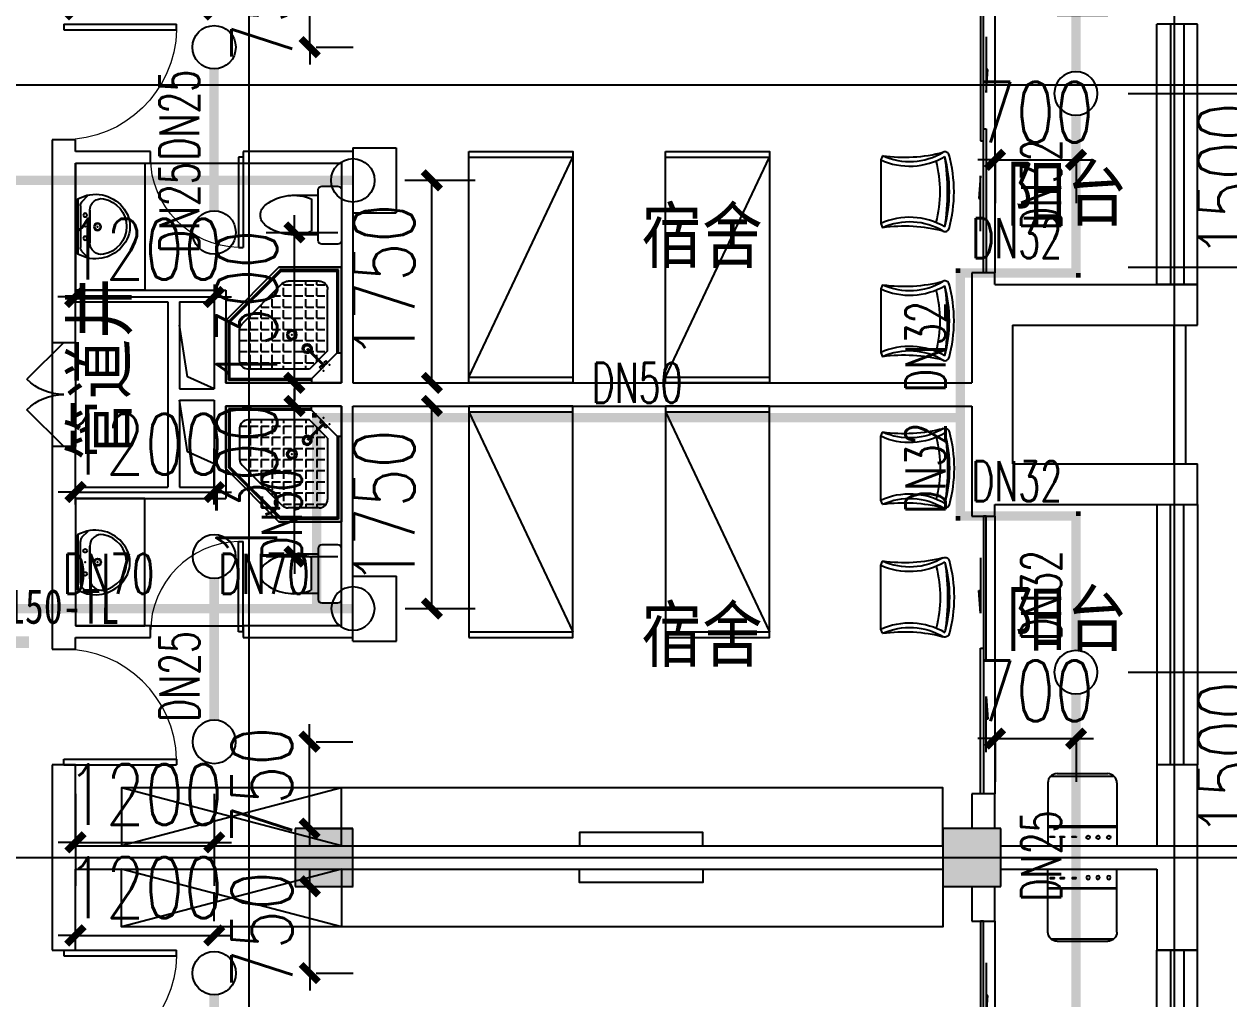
# Model space of a CAD drawing. Extents: x 0 to 2838408, y -923048 to 203859.
# Drawn here: x 2778019 to 2788435, y -506080 to -497658 of the extents above; entities that cross this region are included whole.
import ezdxf
from ezdxf.enums import TextEntityAlignment as Align

# ---------------------------------------------------------------- set-up
doc = ezdxf.new("R2010")
doc.units = 0
doc.header["$LTSCALE"] = 1000
for name, color, linetype in [('A-Fixt', 81, 'Continuous'), ('CLAYER', 7, 'Continuous'), ('COLUMN', 9, 'Continuous'), ('DOOR_FIRE', 4, 'Continuous'), ('DOTE', 8, 'Continuous'), ('E2-栏杆', 92, 'Continuous'), ('EQUIP_喷头', 7, 'Continuous'), ('PIPE-喷淋', 6, 'Continuous'), ('PUB_HATCH', 8, 'Continuous'), ('PUB_TEXT', 7, 'Continuous'), ('TEXT_喷淋', 7, 'Continuous'), ('TWT_DIM', 3, 'Continuous'), ('WALL', 9, 'Continuous'), ('WINDOW', 4, 'Continuous'), ('XREF', 8, 'Continuous'), ('抗震支吊架', 2, 'Continuous'), ('洁具', 213, 'Continuous'), ('配景', 3, 'Continuous')]:
    doc.layers.add(name, color=color, linetype=linetype)
doc.styles.add('_TCH_DIM_T3', font='SIMPLEX', dxfattribs={"width": 0.75, "bigfont": 'HZTXT'})
doc.styles.add('_TWT_PIPEDN', font='SIMPLEX', dxfattribs={"width": 0.8, "height": 2.3, "bigfont": 'HZTXT'})
doc.styles.add('kzcad', font='', dxfattribs={"width": 0.8})
doc.styles.get("Standard").update_dxf_attribs({"font": 'geniso.shx', "bigfont": 'hztxt.shx'})
doc.styles.get('kzcad').set_extended_font_data('SimSun')
doc.dimstyles.new('_TWT_ARCH&&150', dxfattribs={"dimtxt": 525, "dimasz": 150, "dimexe": 375, "dimexo": 450, "dimgap": 150, "dimtad": 1, "dimdec": 0, "dimzin": 0, "dimdsep": 46, "dimtxsty": '_TCH_DIM_T3', "dimblk": 'ARCHTICK', "dimcen": 0.09, "dimclrt": 7, "dimazin": 2, "dimtfac": 1, "dimtdec": 0, "dimtix": 1, "dimtmove": 2, "dimatfit": 3, "dimfxl": 1, "dimtolj": 1, "dimtzin": 0, "dimarcsym": 0})

# ---------------------------------------------------------------- blocks, each defined once
blk = doc.blocks.new('1F平面-CAD导入_dwg_Drawing4_t3_dwg_$plan$00001613-474159-1F-927810-1F')
at = {"layer": '洁具'}
for p, q in [((-30, 250), (-170, 250)), ((-200, 170), (-430, 170)), ((-260, -140), (-260, 140)), ((-200, -170), (-200, -220)), ((-170, -250), (-30, -250))]:
    blk.add_line(p, q, dxfattribs=at)
for points in [[(-200, 220), (-200, 170), (-200, -170), (-430, -170)], [(0, -220), (0, 220)]]:
    blk.add_lwpolyline(points, dxfattribs=at)
for centre, radius, start, end in [((-170, 220), 30, 90, 180), ((-30, 220), 30, 0, 90), ((-413, -227), 398, 67.4505, 126.6381), ((-590, 0), 110, 123.4509, 236.5491), ((-413, 227), 398, 233.3619, 292.5495), ((-170, -220), 30, 180, 270), ((-30, -220), 30, 270, 0)]:
    blk.add_arc(centre, radius, start, end, dxfattribs=at)
blk = doc.blocks.new('$lvtry$00000169')
at = {"color": 0}
for p, q in [((259, -36), (259, 0)), ((259, -36), (36, -259)), ((259, -24), (976, -24)), ((259, -36), (964, -36)), ((964, -36), (976, -24)), ((964, -36), (964, -525)), ((976, -24), (976, -530)), ((276, -120), (120, -276)), ((144, -151), (291, -298)), ((151, -144), (298, -291)), ((270, -213), (270, -143)), ((276, -120), (808, -120)), ((366, -213), (366, -143)), ((462, -213), (462, -143)), ((558, -213), (558, -143)), ((655, -213), (655, -143)), ((751, -213), (751, -143)), ((847, -213), (847, -143)), ((880, -192), (880, -460)), ((36, -259), (0, -259)), ((24, -259), (24, -976)), ((36, -259), (36, -964)), ((120, -276), (120, -808)), ((120, -309), (147, -309)), ((173, -309), (173, -239)), ((173, -309), (243, -309)), ((183, -213), (205, -213)), ((220, -213), (243, -213)), ((270, -213), (340, -213)), ((270, -263), (270, -239)), ((334, -309), (340, -309)), ((366, -213), (436, -213)), ((366, -309), (366, -239)), ((366, -309), (436, -309)), ((462, -213), (532, -213)), ((462, -309), (462, -239)), ((462, -309), (532, -309)), ((558, -213), (628, -213)), ((558, -309), (558, -239)), ((558, -309), (628, -309)), ((655, -213), (725, -213)), ((655, -309), (655, -239)), ((655, -309), (725, -309)), ((751, -213), (821, -213)), ((751, -309), (751, -239)), ((751, -309), (821, -309)), ((847, -213), (880, -213)), ((847, -309), (847, -239)), ((847, -309), (880, -309)), ((120, -405), (147, -405)), ((173, -405), (173, -335)), ((173, -405), (243, -405)), ((270, -405), (270, -335)), ((270, -405), (340, -405)), ((366, -405), (366, -335)), ((366, -405), (379, -405)), ((462, -405), (462, -335)), ((462, -405), (532, -405)), ((558, -405), (558, -335)), ((558, -405), (628, -405)), ((655, -405), (655, -335)), ((655, -405), (725, -405)), ((751, -405), (751, -335)), ((751, -405), (821, -405)), ((847, -405), (847, -335)), ((847, -405), (880, -405)), ((120, -501), (147, -501)), ((173, -501), (173, -431)), ((173, -501), (243, -501)), ((270, -501), (270, -431)), ((270, -501), (340, -501)), ((366, -501), (366, -431)), ((366, -501), (436, -501)), ((462, -501), (462, -431)), ((462, -501), (532, -501)), ((859, -511), (511, -859)), ((558, -501), (558, -431)), ((558, -501), (628, -501)), ((655, -501), (655, -431)), ((655, -501), (725, -501)), ((751, -501), (751, -431)), ((751, -501), (821, -501)), ((847, -501), (847, -431)), ((847, -501), (867, -501)), ((120, -598), (147, -598)), ((173, -598), (173, -528)), ((173, -598), (243, -598)), ((173, -694), (173, -624)), ((270, -598), (270, -528)), ((270, -598), (340, -598)), ((270, -694), (270, -624)), ((366, -598), (366, -528)), ((366, -598), (436, -598)), ((366, -694), (366, -624)), ((462, -598), (462, -528)), ((462, -598), (532, -598)), ((462, -694), (462, -624)), ((964, -525), (525, -964)), ((976, -530), (530, -976)), ((558, -598), (558, -528)), ((558, -598), (628, -598)), ((558, -694), (558, -624)), ((655, -598), (655, -528)), ((655, -598), (725, -598)), ((655, -694), (655, -624)), ((751, -598), (751, -528)), ((751, -598), (773, -598)), ((964, -525), (976, -530)), ((120, -694), (147, -694)), ((173, -694), (243, -694)), ((173, -790), (173, -720)), ((270, -694), (340, -694)), ((270, -790), (270, -720)), ((366, -694), (436, -694)), ((366, -790), (366, -720)), ((462, -694), (532, -694)), ((462, -790), (462, -720)), ((558, -694), (628, -694)), ((558, -790), (558, -720)), ((655, -694), (676, -694)), ((120, -790), (147, -790)), ((173, -790), (243, -790)), ((173, -878), (173, -816)), ((270, -790), (340, -790)), ((270, -880), (270, -816)), ((366, -790), (436, -790)), ((366, -880), (366, -816)), ((462, -790), (532, -790)), ((462, -880), (462, -816)), ((558, -790), (580, -790)), ((192, -880), (460, -880)), ((36, -964), (24, -976)), ((24, -976), (530, -976)), ((36, -964), (525, -964)), ((525, -964), (530, -976))]:
    blk.add_line(p, q, dxfattribs=at)
blk.add_lwpolyline([(0, 0), (0, -1000), (540, -1000), (1000, -540), (1000, 0)], close=True)
for points in [[(0, 0), (0, -1000)], [(0, 0), (1000, 0)], [(1000, 0), (1000, -540)], [(136, -190), (148, -178), (132, -162), (121, -174)], [(190, -136), (178, -148), (162, -132), (174, -121)], [(1000, -540), (540, -1000)], [(0, -1000), (540, -1000)]]:
    blk.add_lwpolyline(points, close=True, dxfattribs=at)
for radius in [43.8, 31.1]:
    blk.add_circle((416, -428), radius, dxfattribs=at)
for centre, radius, start, end in [((808, -192), 72, 0, 90), ((296, -296), 40.6, 142.583, 128.4197), ((296, -296), 28.6, 145.828, 125.6599), ((808, -460), 72, 315, 0), ((192, -808), 72, 180, 270), ((460, -808), 72, 270, 315)]:
    blk.add_arc(centre, radius, start, end, dxfattribs=at)
for p in [(156, -102, 0), (103, -156, 0), (416, -428, 0)]:
    blk.add_point(p, dxfattribs=at)
blk = doc.blocks.new('$lvtry$00000178')
at = {"color": 0}
for p, q in [((-238, 0), (238, 0)), ((-214, -36), (-272, -91)), ((-180, -23), (180, -23)), ((216, -37), (268, -91)), ((-142, -105), (140, -105)), ((140, -105), (-142, -105))]:
    blk.add_line(p, q, dxfattribs=at)
blk.add_lwpolyline([(-104, -430, 0.224698), (110, -425, 0.348046), (269, -79), (239, 0), (-241, 0), (-271, -79, 0.356844)], format="xyb", close=True, dxfattribs=at)
for centre, radius in [((-100, -65), 16.3), ((100, -65), 16.3), ((1, -172), 31.6)]:
    blk.add_circle(centre, radius, dxfattribs=at)
at = {"color": 0, "lineweight": 13}
blk.add_circle((1, -172), 23, dxfattribs=at)
at = {"color": 0}
for centre, radius, start, end in [((-180, -73), 50, 90, 133.181), ((180, -73), 50, 44.5607, 90), ((-142, -205), 100, 90, 190.5602), ((140, -205), 100, 349.4398, 90), ((-1, -179), 243, 190.5602, 349.4398)]:
    blk.add_arc(centre, radius, start, end, dxfattribs=at)
for p in [(0, -65), (1, -172)]:
    blk.add_point(p, dxfattribs=at)
blk = doc.blocks.new('A$C70365C93')
at = {"layer": '洁具'}
blk.add_lwpolyline([(-1900, 2300), (-1900, 1700), (-800, 1700), (-800, 2300)], close=True, dxfattribs=at)
blk.add_blockref('$lvtry$00000178', (-1350, 2280), dxfattribs=at)
at = {"layer": '洁具', "rotation": 180}
blk.add_blockref('$lvtry$00000169', (0, 0), dxfattribs=at)
at = {"layer": '洁具', "extrusion": (0, 0, -1), "xscale": -1, "zscale": -1, "rotation": 90}
blk.add_blockref('1F平面-CAD导入_dwg_Drawing4_t3_dwg_$plan$00001613-474159-1F-927810-1F', (1450, 0), dxfattribs=at)
blk = doc.blocks.new('单人床')
at = {"layer": 'A-Fixt'}
for p, q in [((47774, 13973), (48674, 13973)), ((47774, 12073), (48674, 13973)), ((47774, 12073), (48674, 12073))]:
    blk.add_line(p, q, dxfattribs=at)
blk.add_lwpolyline([(47774, 14023), (48674, 14023), (48674, 12023), (47774, 12023), (47774, 14023)], dxfattribs=at)
blk = doc.blocks.new('CH_AP01')
for p, q in [((-311, 17), (-275, 0)), ((-275, 0), (275, 0)), ((275, 0), (311, 17))]:
    blk.add_line(p, q)
for centre, radius, start, end in [((0, -579), 1213, 74.7104, 105.2896), ((-307, 555), 37.8, 100.1859, 202.8359), ((-1658, 202), 1360, 352.1659, 14.4283), ((-824, 250), 563, 335.5038, 31.0903), ((0, -579), 1173, 75.0287, 104.9713), ((0, -1278), 1857, 80.611, 99.389), ((-824, 250), 603, 335.5038, 30.2691), ((824, 250), 603, 149.7309, 204.4962), ((824, 250), 563, 148.9097, 204.4962), ((1658, 202), 1360, 165.5717, 187.8341), ((307, 555), 37.8, 337.1641, 79.8141), ((0, -579), 1093, 75.8767, 104.1233)]:
    blk.add_arc(centre, radius, start, end)
blk = doc.blocks.new('A$C61295E98')
at = {"color": 3}
for p, q in [((544, 598), (0, 598)), ((0, 598), (0, 0)), ((161, 598), (161, 0)), ((170, 0), (170, 598)), ((603, 572), (603, 26)), ((624, 518), (624, 80)), ((544, 0), (0, 0))]:
    blk.add_line(p, q, dxfattribs=at)
for points in [[(82, 540), (75, 540), (75, 577), (82, 577)], [(82, 453), (75, 453), (75, 490), (82, 490)], [(82, 353), (75, 353), (75, 389), (82, 389)]]:
    blk.add_lwpolyline(points, close=True, dxfattribs=at)
for centre in [(74, 250), (74, 164), (74, 71)]:
    blk.add_circle(centre, 15.7, dxfattribs=at)
for centre, start, end in [((544, 518), 360, 90), ((544, 80), 270, 0)]:
    blk.add_arc(centre, 80, start, end, dxfattribs=at)
blk = doc.blocks.new('宿舍')
at = {"layer": 'A-Fixt'}
for p, q in [((47854, 13802), (48354, 15702)), ((48354, 13802), (47854, 15702)), ((47854, 13802), (48354, 13802))]:
    blk.add_line(p, q, dxfattribs=at)
for points in [[(47854, 8602), (48354, 8602), (48354, 15702), (47854, 15702)], [(47854, 10676), (47970, 10676), (47970, 11743), (47854, 11743)]]:
    blk.add_lwpolyline(points, close=True, dxfattribs=at)
at = {"xscale": -1, "rotation": 90}
for p in [(63677, 60475), (63677, 58775)]:
    blk.add_blockref('单人床', p, dxfattribs=at)
at = {"layer": 'A-Fixt', "xscale": -1, "rotation": 180}
for p in [(50002, 9140), (51117, 9140)]:
    blk.add_blockref('CH_AP01', p, dxfattribs=at)
at = {"layer": '配景', "color": 252}
blk.add_blockref('A$C61295E98', (47854, 7097), dxfattribs=at)
blk = doc.blocks.new('$DorLib2D$00000131')
at = {"color": 0, "linetype": 'Continuous'}
for p, q in [((0.15, 0.125), (0.2319, 0.1973)), ((0.2319, 0.1973), (0.2319, 0.125)), ((-0.5, 0.125), (-0.5, 0)), ((0.0192, 0.125), (-0.5, 0.125)), ((0.0192, 0), (0.0192, 0.125)), ((0.35, 0.125), (0.15, 0.125)), ((-0.5, 0), (0.0192, 0)), ((-0.024, 0), (0.5, 0)), ((-0.024, -0.125), (-0.024, 0)), ((0.5, 0), (0.5, -0.125)), ((-0.35, -0.125), (-0.15, -0.125)), ((-0.2319, -0.1973), (-0.2319, -0.125)), ((-0.15, -0.125), (-0.2319, -0.1973)), ((0.5, -0.125), (-0.024, -0.125))]:
    blk.add_line(p, q, dxfattribs=at)
blk = doc.blocks.new('$WINLIB2D$00000001')
at = {"color": 0}
for points in [[(-0.5, 0.5), (-0.5, -0.5)], [(-0.5, 0.5), (0.5, 0.5)], [(0.5, -0.5), (0.5, 0.5)], [(0.5, 0.1667), (-0.5, 0.1667)], [(0.5, -0.1667), (-0.5, -0.1667)], [(-0.5, -0.5), (0.5, -0.5)]]:
    blk.add_lwpolyline(points, dxfattribs=at)
blk = doc.blocks.new('$DorLib2D$00000116')
at = {"color": 0}
for p, q in [((-0.5, 0), (-0.146, 0.354)), ((0.5, 0), (0.146, 0.354))]:
    blk.add_line(p, q, dxfattribs=at)
for centre, start, end in [((-0.5, 0), 0, 45), ((0.5, 0), 135, 180)]:
    blk.add_arc(centre, 0.5, start, end, dxfattribs=at)
blk = doc.blocks.new('$DorLib2D$00000001')
for p, q in [((0.45, 0.975), (0.5, 0.975)), ((0.45, 0), (0.45, 0.975)), ((0.5, 0), (0.5, 0.975)), ((0.5, 0), (0.45, 0))]:
    blk.add_line(p, q)
at = {"lineweight": 13}
blk.add_arc((0.475, 0), 0.975, 91.4693, 180, dxfattribs=at)
blk = doc.blocks.new('3F1')
at = {"layer": 'PUB_HATCH'}
for points in [[(2444316.7, -504608.3), (2444316.7, -505108.3), (2444816.7, -505108.3), (2444816.7, -504608.3)], [(2449916.7, -504608.3), (2449916.7, -505108.3), (2450416.7, -505108.3), (2450416.7, -504608.3)]]:
    blk.add_hatch(color=256, dxfattribs=at).paths.add_polyline_path(points)
for points in [[(2443616.7, -500808.3), (2443386.5, -500704.7), (2443316.7, -500258.3)], [(2443616.7, -501458.3), (2443386.5, -501354.7), (2443316.7, -500908.3)]]:
    blk.add_lwpolyline(points)
at = {"layer": 'COLUMN'}
for p, q in [((2444316.7, -504608.3), (2444316.7, -505108.3)), ((2444816.7, -504608.3), (2444316.7, -504608.3)), ((2444816.7, -505108.3), (2444816.7, -504608.3)), ((2449916.7, -504608.3), (2449916.7, -505108.3)), ((2450416.7, -504608.3), (2449916.7, -504608.3)), ((2450416.7, -505108.3), (2450416.7, -504608.3)), ((2444316.7, -505108.3), (2444816.7, -505108.3)), ((2449916.7, -505108.3), (2450416.7, -505108.3))]:
    blk.add_line(p, q, dxfattribs=at)
at = {"layer": 'Defpoints', "color": 250}
blk.add_lwpolyline([(2326685.8, -571303.4), (2468623.3, -571303.4), (2468623.3, -498186.6), (2326685.8, -498186.6)], close=True, dxfattribs=at)
at = {"layer": 'DOOR_FIRE'}
for p, q in [((2442216.7, -500408.3), (2442216.7, -501308.3)), ((2442416.7, -500408.3), (2442416.7, -501308.3))]:
    blk.add_line(p, q, dxfattribs=at)
at = {"layer": 'DOTE'}
for p, q in [((2443916.7, -467258.3), (2443916.7, -550458.3)), ((2451916.7, -467258.3), (2451916.7, -550458.3)), ((2435862.3, -504858.3), (2453916.7, -504858.3))]:
    blk.add_line(p, q, dxfattribs=at)
at = {"layer": 'E2-栏杆'}
for points in [[(2451916.7, -501458.3), (2451916.7, -500258.3)], [(2452016.7, -501458.3), (2452016.7, -500258.3)]]:
    blk.add_lwpolyline(points, dxfattribs=at)
at = {"layer": 'WALL'}
for p, q in [((2442416.7, -498658.3), (2442216.7, -498658.3)), ((2442216.7, -498658.3), (2442216.7, -498758.3)), ((2442416.7, -498758.3), (2442416.7, -498658.3)), ((2442216.7, -498758.3), (2442216.7, -499958.3)), ((2443066.7, -498758.3), (2442416.7, -498758.3)), ((2443066.7, -498858.3), (2443066.7, -498758.3)), ((2444816.7, -498758.3), (2443866.7, -498758.3)), ((2443866.7, -498758.3), (2443866.7, -498858.3)), ((2444816.7, -498758.3), (2444816.7, -500758.3)), ((2442416.7, -498858.3), (2442416.7, -499958.3)), ((2442416.7, -498858.3), (2443066.7, -498858.3)), ((2443866.7, -498858.3), (2444716.7, -498858.3)), ((2444716.7, -498858.3), (2444716.7, -500758.3)), ((2450366.7, -499808.3), (2450166.7, -499808.3)), ((2450166.7, -499808.3), (2450166.7, -500158.3)), ((2450366.7, -499908.3), (2450366.7, -499808.3)), ((2450366.7, -499908.3), (2451766.7, -499908.3)), ((2452116.7, -499908.3), (2451766.7, -499908.3)), ((2452116.7, -500258.3), (2452116.7, -499908.3)), ((2442216.7, -499958.3), (2442216.7, -500408.3)), ((2442416.7, -499958.3), (2443216.7, -499958.3)), ((2443216.7, -499958.3), (2443716.7, -499958.3)), ((2443716.7, -499958.3), (2443716.7, -500758.3)), ((2442416.7, -500408.3), (2442416.7, -500058.3)), ((2442416.7, -500058.3), (2443216.7, -500058.3)), ((2443216.7, -500058.3), (2443216.7, -500858.3)), ((2443316.7, -500058.3), (2443616.7, -500058.3)), ((2443316.7, -500058.3), (2443316.7, -500808.3)), ((2443616.7, -500058.3), (2443616.7, -500808.3)), ((2450166.7, -500158.3), (2450166.7, -500758.3)), ((2450516.7, -500258.3), (2450516.7, -500858.3)), ((2450516.7, -500258.3), (2452116.7, -500258.3)), ((2442216.7, -500408.3), (2442416.7, -500408.3)), ((2443716.7, -500758.3), (2444716.7, -500758.3)), ((2444816.7, -500758.3), (2450166.7, -500758.3)), ((2443216.7, -500858.3), (2443216.7, -501658.3)), ((2443316.7, -500808.3), (2443616.7, -500808.3)), ((2450516.7, -500858.3), (2450516.7, -501458.3)), ((2443316.7, -500908.3), (2443316.7, -501658.3)), ((2443316.7, -500908.3), (2443616.7, -500908.3)), ((2443616.7, -500908.3), (2443616.7, -501658.3)), ((2443716.7, -500958.3), (2443716.7, -501758.3)), ((2443716.7, -500958.3), (2444716.7, -500958.3)), ((2444716.7, -502858.3), (2444716.7, -500958.3)), ((2444816.7, -502958.3), (2444816.7, -500958.3)), ((2444816.7, -500958.3), (2450166.7, -500958.3)), ((2450166.7, -500958.3), (2450166.7, -501558.3)), ((2442416.7, -501308.3), (2442216.7, -501308.3)), ((2442216.7, -501308.3), (2442216.7, -501758.3)), ((2442416.7, -501658.3), (2442416.7, -501308.3)), ((2450516.7, -501458.3), (2452116.7, -501458.3)), ((2452116.7, -501808.3), (2452116.7, -501458.3)), ((2450166.7, -501558.3), (2450166.7, -501908.3)), ((2442416.7, -501658.3), (2443216.7, -501658.3)), ((2443316.7, -501658.3), (2443616.7, -501658.3)), ((2442216.7, -501758.3), (2442216.7, -502958.3)), ((2442416.7, -501758.3), (2442416.7, -502858.3)), ((2442416.7, -501758.3), (2443216.7, -501758.3)), ((2443216.7, -501758.3), (2443716.7, -501758.3)), ((2450366.7, -501908.3), (2450366.7, -501808.3)), ((2450366.7, -501808.3), (2451766.7, -501808.3)), ((2451766.7, -501808.3), (2452116.7, -501808.3)), ((2450166.7, -501908.3), (2450366.7, -501908.3)), ((2443066.7, -502858.3), (2442416.7, -502858.3)), ((2443066.7, -502958.3), (2443066.7, -502858.3)), ((2444716.7, -502858.3), (2443866.7, -502858.3)), ((2443866.7, -502858.3), (2443866.7, -502958.3)), ((2442216.7, -502958.3), (2442216.7, -503058.3)), ((2442216.7, -503058.3), (2442416.7, -503058.3)), ((2442416.7, -502958.3), (2443066.7, -502958.3)), ((2442416.7, -503058.3), (2442416.7, -502958.3)), ((2443866.7, -502958.3), (2444816.7, -502958.3)), ((2442416.7, -504058.3), (2442216.7, -504058.3)), ((2442216.7, -504058.3), (2442216.7, -504858.3)), ((2442416.7, -504758.3), (2442416.7, -504058.3)), ((2452116.7, -504058.3), (2451766.7, -504058.3)), ((2451766.7, -504058.3), (2451766.7, -504758.3)), ((2452116.7, -504858.3), (2452116.7, -504058.3)), ((2450366.7, -504308.3), (2450166.7, -504308.3)), ((2450166.7, -504308.3), (2450166.7, -504608.3)), ((2450366.7, -504608.3), (2450366.7, -504308.3)), ((2442416.7, -504758.3), (2444316.7, -504758.3)), ((2444816.7, -504758.3), (2449916.7, -504758.3)), ((2450416.7, -504758.3), (2451766.7, -504758.3)), ((2442216.7, -504858.3), (2442216.7, -505658.3)), ((2452116.7, -505658.3), (2452116.7, -504858.3)), ((2442416.7, -505658.3), (2442416.7, -504958.3)), ((2442416.7, -504958.3), (2444316.7, -504958.3)), ((2444816.7, -504958.3), (2449916.7, -504958.3)), ((2450416.7, -504958.3), (2451766.7, -504958.3)), ((2451766.7, -504958.3), (2451766.7, -505658.3)), ((2450166.7, -505108.3), (2450166.7, -505408.3)), ((2450366.7, -505408.3), (2450366.7, -505108.3)), ((2450166.7, -505408.3), (2450366.7, -505408.3)), ((2442216.7, -505658.3), (2442416.7, -505658.3)), ((2451766.7, -505658.3), (2452116.7, -505658.3))]:
    blk.add_line(p, q, dxfattribs=at)
at = {"layer": 'WINDOW'}
for p, q in [((2450366.7, -497408.3), (2450366.7, -499808.3)), ((2443066.7, -498858.3), (2443866.7, -498858.3)), ((2450366.7, -501908.3), (2450366.7, -504308.3)), ((2443066.7, -502858.3), (2443866.7, -502858.3)), ((2450366.7, -505408.3), (2450366.7, -507808.3))]:
    blk.add_line(p, q, dxfattribs=at)
at = {"xscale": -1, "rotation": 89.99999999992463}
for name, p in [('宿舍', (2458518.4, -449104.4)), ('A$C70365C93', (2444716.7, -500758.3)), ('宿舍', (2458518.4, -457104.4))]:
    blk.add_blockref(name, p, dxfattribs=at)
for name, p, rotation in [('A$C70365C93', (2444716.7, -500958.3), 89.99999999999997), ('宿舍', (2458518.4, -552612.1), 90.00000000864912)]:
    blk.add_blockref(name, p, dxfattribs=dict(rotation=rotation))
at = {"layer": 'DOOR_FIRE', "xscale": 900, "yscale": -900, "zscale": 200, "rotation": 269.9999999999852}
blk.add_blockref('$DorLib2D$00000116', (2442316.7, -500858.3), dxfattribs=at)
at = {"layer": 'WINDOW'}
for name, p, xscale, yscale, zscale, rotation in [('$DorLib2D$00000131', (2450266.7, -498608.3), -2400, 200, -2400, 270), ('$DorLib2D$00000001', (2442316.7, -498158.3), -1000, 1000, -1000, 270), ('$WINLIB2D$00000001', (2451941.7, -498783.3), 2249.999999993481, 350, 2249.999999993481, 90), ('$WINLIB2D$00000001', (2451941.7, -502933.3), -2249.999999993481, 350, -2249.999999993481, 90), ('$DorLib2D$00000131', (2450266.7, -503108.3), 2400, 200, 2400, 270), ('$DorLib2D$00000001', (2442316.7, -503558.3), 1000, 1000, 1000, 269.999999999993), ('$DorLib2D$00000131', (2450266.7, -506608.3), -2400, 200, -2400, 270), ('$DorLib2D$00000001', (2442316.7, -506158.3), 1000, -1000, 1000, 89.99999999999298), ('$WINLIB2D$00000001', (2451941.7, -506783.3), 2249.999999993481, 350, 2249.999999993481, 90)]:
    blk.add_blockref(name, p, dxfattribs=dict(at, xscale=xscale, yscale=yscale, zscale=zscale, rotation=rotation))
at = {"layer": 'WINDOW', "xscale": 800, "zscale": 800}
for p, yscale in [((2443466.7, -498808.3), -800), ((2443466.7, -502908.3), 800)]:
    blk.add_blockref('$DorLib2D$00000001', p, dxfattribs=dict(at, yscale=yscale))
at = {"layer": 'CLAYER'}
blk.add_text('管道井', height=525, rotation=90, dxfattribs=at).set_placement((2442903.7, -501425.9))
at = {"layer": 'PUB_TEXT'}
for s, p in [('阳台', (2450461.5, -499400.5)), ('宿舍', (2447308.9, -499766.2)), ('阳台', (2450461.5, -503076)), ('宿舍', (2447308.9, -503211.6))]:
    blk.add_text(s, height=525, dxfattribs=at).set_placement(p)
blk = doc.blocks.new('_ArchTick')
at = {"color": 0, "linetype": 'ByBlock', "const_width": 0.4}
blk.add_lwpolyline([(-0.5, -0.5), (0.5, 0.5)], dxfattribs=at)
blk = doc.blocks.new('*D2274')
at = {"layer": 'Defpoints', "color": 0, "linetype": 'ByBlock', "transparency": 16777216}
for p in [(2780095, -505108), (2780489, -505108), (2780095, -505858)]:
    blk.add_point(p, dxfattribs=at)
at = {"layer": 'TWT_DIM', "color": 0, "linetype": 'ByBlock', "lineweight": -2, "transparency": 16777216}
for p, q in [((2780489, -505108), (2780489, -504958)), ((2780489, -505858), (2780489, -505108)), ((2780545, -505108), (2780864, -505108)), ((2780489, -505858), (2780489, -506008)), ((2780545, -505858), (2780864, -505858))]:
    blk.add_line(p, q, dxfattribs=at)
at = {"layer": 'TWT_DIM', "color": 0, "linetype": 'ByBlock', "lineweight": -2, "transparency": 16777216, "xscale": 150, "yscale": 150, "zscale": 150}
for p, rotation in [((2780489, -505108), 270), ((2780489, -505858), 90)]:
    blk.add_blockref('_ArchTick', p, dxfattribs=dict(at, rotation=rotation))
at = {"layer": 'TWT_DIM', "color": 7, "linetype": 'ByBlock', "transparency": 16777216, "insert": (2780076, -505483), "char_height": 525, "attachment_point": 5, "rotation": 90, "style": '_TCH_DIM_T3'}
blk.add_mtext('\\A1;750', dxfattribs=at)
blk = doc.blocks.new('*D2276')
at = {"layer": 'Defpoints', "color": 0, "linetype": 'ByBlock', "transparency": 16777216}
for p in [(2779663, -505532), (2778463, -505858), (2779663, -505858)]:
    blk.add_point(p, dxfattribs=at)
at = {"layer": 'TWT_DIM', "color": 0, "linetype": 'ByBlock', "lineweight": -2, "transparency": 16777216}
for p, q in [((2778463, -505408), (2778463, -505157)), ((2779663, -505408), (2779663, -505157)), ((2778463, -505532), (2778313, -505532)), ((2778463, -505532), (2779663, -505532)), ((2779663, -505532), (2779813, -505532))]:
    blk.add_line(p, q, dxfattribs=at)
at = {"layer": 'TWT_DIM', "color": 0, "linetype": 'ByBlock', "lineweight": -2, "transparency": 16777216, "xscale": 150, "yscale": 150, "zscale": 150}
blk.add_blockref('_ArchTick', (2778463, -505532), dxfattribs=at)
at = {"layer": 'TWT_DIM', "color": 0, "linetype": 'ByBlock', "lineweight": -2, "transparency": 16777216, "xscale": 150, "yscale": 150, "zscale": 150, "rotation": 180}
blk.add_blockref('_ArchTick', (2779663, -505532), dxfattribs=at)
at = {"layer": 'TWT_DIM', "color": 7, "linetype": 'ByBlock', "transparency": 16777216, "insert": (2779063, -505119), "char_height": 525, "attachment_point": 5, "style": '_TCH_DIM_T3'}
blk.add_mtext('\\A1;1200', dxfattribs=at)
blk = doc.blocks.new('*D2277')
at = {"layer": 'Defpoints', "color": 0, "linetype": 'ByBlock', "transparency": 16777216}
for p in [(2779661, -499458), (2780356, -499458), (2779661, -500758)]:
    blk.add_point(p, dxfattribs=at)
at = {"layer": 'TWT_DIM', "color": 0, "linetype": 'ByBlock', "lineweight": -2, "transparency": 16777216}
for p, q in [((2780356, -499458), (2780356, -499308)), ((2780111, -499458), (2780731, -499458)), ((2780356, -500758), (2780356, -499458)), ((2780111, -500758), (2780731, -500758)), ((2780356, -500758), (2780356, -500908))]:
    blk.add_line(p, q, dxfattribs=at)
at = {"layer": 'TWT_DIM', "color": 0, "linetype": 'ByBlock', "lineweight": -2, "transparency": 16777216, "xscale": 150, "yscale": 150, "zscale": 150}
for p, rotation in [((2780356, -499458), 270), ((2780356, -500758), 90)]:
    blk.add_blockref('_ArchTick', p, dxfattribs=dict(at, rotation=rotation))
at = {"layer": 'TWT_DIM', "color": 7, "linetype": 'ByBlock', "transparency": 16777216, "insert": (2779944, -500108), "char_height": 525, "attachment_point": 5, "rotation": 90, "style": '_TCH_DIM_T3'}
blk.add_mtext('\\A1;1300', dxfattribs=at)
blk = doc.blocks.new('*D2278')
at = {"layer": 'Defpoints', "color": 0, "linetype": 'ByBlock', "transparency": 16777216}
for p in [(2780861, -499008), (2781544, -499008), (2780861, -500758)]:
    blk.add_point(p, dxfattribs=at)
at = {"layer": 'TWT_DIM', "color": 0, "linetype": 'ByBlock', "lineweight": -2, "transparency": 16777216}
for p, q in [((2781311, -499008), (2781919, -499008)), ((2781544, -500758), (2781544, -499008)), ((2781311, -500758), (2781919, -500758))]:
    blk.add_line(p, q, dxfattribs=at)
at = {"layer": 'TWT_DIM', "color": 0, "linetype": 'ByBlock', "lineweight": -2, "transparency": 16777216, "xscale": 150, "yscale": 150, "zscale": 150}
for p, rotation in [((2781544, -499008), 90), ((2781544, -500758), 270)]:
    blk.add_blockref('_ArchTick', p, dxfattribs=dict(at, rotation=rotation))
at = {"layer": 'TWT_DIM', "color": 7, "linetype": 'ByBlock', "transparency": 16777216, "insert": (2781131, -499883), "char_height": 525, "attachment_point": 5, "rotation": 90, "style": '_TCH_DIM_T3'}
blk.add_mtext('\\A1;1750', dxfattribs=at)
blk = doc.blocks.new('*D2279')
at = {"layer": 'Defpoints', "color": 0, "linetype": 'ByBlock', "transparency": 16777216}
for p in [(2780094, -497108), (2780488, -497108), (2780094, -497858)]:
    blk.add_point(p, dxfattribs=at)
at = {"layer": 'TWT_DIM', "color": 0, "linetype": 'ByBlock', "lineweight": -2, "transparency": 16777216}
for p, q in [((2780488, -497108), (2780488, -496958)), ((2780488, -497858), (2780488, -497108)), ((2780544, -497108), (2780863, -497108)), ((2780488, -497858), (2780488, -498008)), ((2780544, -497858), (2780863, -497858))]:
    blk.add_line(p, q, dxfattribs=at)
at = {"layer": 'TWT_DIM', "color": 0, "linetype": 'ByBlock', "lineweight": -2, "transparency": 16777216, "xscale": 150, "yscale": 150, "zscale": 150}
for p, rotation in [((2780488, -497108), 270), ((2780488, -497858), 90)]:
    blk.add_blockref('_ArchTick', p, dxfattribs=dict(at, rotation=rotation))
at = {"layer": 'TWT_DIM', "color": 7, "linetype": 'ByBlock', "transparency": 16777216, "insert": (2780075, -497483), "char_height": 525, "attachment_point": 5, "rotation": 90, "style": '_TCH_DIM_T3'}
blk.add_mtext('\\A1;750', dxfattribs=at)
blk = doc.blocks.new('*D2280')
at = {"layer": 'Defpoints', "color": 0, "linetype": 'ByBlock', "transparency": 16777216}
for p in [(2778461, -499458), (2779661, -499458), (2779661, -500016)]:
    blk.add_point(p, dxfattribs=at)
at = {"layer": 'TWT_DIM', "color": 0, "linetype": 'ByBlock', "lineweight": -2, "transparency": 16777216}
for p, q in [((2778461, -499908), (2778461, -500391)), ((2779661, -499908), (2779661, -500391)), ((2778461, -500016), (2778311, -500016)), ((2778461, -500016), (2779661, -500016)), ((2779661, -500016), (2779811, -500016))]:
    blk.add_line(p, q, dxfattribs=at)
at = {"layer": 'TWT_DIM', "color": 0, "linetype": 'ByBlock', "lineweight": -2, "transparency": 16777216, "xscale": 150, "yscale": 150, "zscale": 150}
blk.add_blockref('_ArchTick', (2778461, -500016), dxfattribs=at)
at = {"layer": 'TWT_DIM', "color": 0, "linetype": 'ByBlock', "lineweight": -2, "transparency": 16777216, "xscale": 150, "yscale": 150, "zscale": 150, "rotation": 180}
blk.add_blockref('_ArchTick', (2779661, -500016), dxfattribs=at)
at = {"layer": 'TWT_DIM', "color": 7, "linetype": 'ByBlock', "transparency": 16777216, "insert": (2779061, -499603), "char_height": 525, "attachment_point": 5, "style": '_TCH_DIM_T3'}
blk.add_mtext('\\A1;1200', dxfattribs=at)
blk = doc.blocks.new('*D2281')
at = {"layer": 'Defpoints', "color": 0, "linetype": 'ByBlock', "transparency": 16777216}
for p in [(2779661, -497532), (2778461, -497858), (2779661, -497858)]:
    blk.add_point(p, dxfattribs=at)
at = {"layer": 'TWT_DIM', "color": 0, "linetype": 'ByBlock', "lineweight": -2, "transparency": 16777216}
for p, q in [((2778461, -497408), (2778461, -497157)), ((2779661, -497408), (2779661, -497157)), ((2778461, -497532), (2778311, -497532)), ((2778461, -497532), (2779661, -497532)), ((2779661, -497532), (2779811, -497532))]:
    blk.add_line(p, q, dxfattribs=at)
at = {"layer": 'TWT_DIM', "color": 0, "linetype": 'ByBlock', "lineweight": -2, "transparency": 16777216, "xscale": 150, "yscale": 150, "zscale": 150}
blk.add_blockref('_ArchTick', (2778461, -497532), dxfattribs=at)
at = {"layer": 'TWT_DIM', "color": 0, "linetype": 'ByBlock', "lineweight": -2, "transparency": 16777216, "xscale": 150, "yscale": 150, "zscale": 150, "rotation": 180}
blk.add_blockref('_ArchTick', (2779661, -497532), dxfattribs=at)
at = {"layer": 'TWT_DIM', "color": 7, "linetype": 'ByBlock', "transparency": 16777216, "insert": (2779061, -497119), "char_height": 525, "attachment_point": 5, "style": '_TCH_DIM_T3'}
blk.add_mtext('\\A1;1200', dxfattribs=at)
blk = doc.blocks.new('*D2284')
at = {"layer": 'Defpoints', "color": 0, "linetype": 'ByBlock', "transparency": 16777216}
for p in [(2787113, -503258), (2788844, -503258), (2787113, -504758)]:
    blk.add_point(p, dxfattribs=at)
at = {"layer": 'TWT_DIM', "color": 0, "linetype": 'ByBlock', "lineweight": -2, "transparency": 16777216}
for p, q in [((2788844, -503258), (2788844, -503108)), ((2787563, -503258), (2789219, -503258)), ((2788844, -504758), (2788844, -503258)), ((2787563, -504758), (2789219, -504758)), ((2788844, -504758), (2788844, -504908))]:
    blk.add_line(p, q, dxfattribs=at)
at = {"layer": 'TWT_DIM', "color": 0, "linetype": 'ByBlock', "lineweight": -2, "transparency": 16777216, "xscale": 150, "yscale": 150, "zscale": 150}
for p, rotation in [((2788844, -503258), 270), ((2788844, -504758), 90)]:
    blk.add_blockref('_ArchTick', p, dxfattribs=dict(at, rotation=rotation))
at = {"layer": 'TWT_DIM', "color": 7, "linetype": 'ByBlock', "transparency": 16777216, "insert": (2788431, -504008), "char_height": 525, "attachment_point": 5, "rotation": 90, "style": '_TCH_DIM_T3'}
blk.add_mtext('\\A1;1500', dxfattribs=at)
blk = doc.blocks.new('*D2285')
at = {"layer": 'Defpoints', "color": 0, "linetype": 'ByBlock', "transparency": 16777216}
for p in [(2786413, -503358), (2787113, -503358), (2787113, -503831)]:
    blk.add_point(p, dxfattribs=at)
at = {"layer": 'TWT_DIM', "color": 0, "linetype": 'ByBlock', "lineweight": -2, "transparency": 16777216}
for p, q in [((2786413, -503831), (2786263, -503831)), ((2786413, -503808), (2786413, -504206)), ((2786413, -503831), (2787113, -503831)), ((2787113, -503808), (2787113, -504206)), ((2787113, -503831), (2787263, -503831))]:
    blk.add_line(p, q, dxfattribs=at)
at = {"layer": 'TWT_DIM', "color": 0, "linetype": 'ByBlock', "lineweight": -2, "transparency": 16777216, "xscale": 150, "yscale": 150, "zscale": 150}
blk.add_blockref('_ArchTick', (2786413, -503831), dxfattribs=at)
at = {"layer": 'TWT_DIM', "color": 0, "linetype": 'ByBlock', "lineweight": -2, "transparency": 16777216, "xscale": 150, "yscale": 150, "zscale": 150, "rotation": 180}
blk.add_blockref('_ArchTick', (2787113, -503831), dxfattribs=at)
at = {"layer": 'TWT_DIM', "color": 7, "linetype": 'ByBlock', "transparency": 16777216, "insert": (2786763, -503419), "char_height": 525, "attachment_point": 5, "style": '_TCH_DIM_T3'}
blk.add_mtext('\\A1;700', dxfattribs=at)
blk = doc.blocks.new('*D2286')
at = {"layer": 'Defpoints', "color": 0, "linetype": 'ByBlock', "transparency": 16777216}
for p in [(2779663, -500958), (2780357, -500958), (2779663, -502258)]:
    blk.add_point(p, dxfattribs=at)
at = {"layer": 'TWT_DIM', "color": 0, "linetype": 'ByBlock', "lineweight": -2, "transparency": 16777216}
for p, q in [((2780357, -500958), (2780357, -500808)), ((2780113, -500958), (2780732, -500958)), ((2780357, -502258), (2780357, -500958)), ((2780113, -502258), (2780732, -502258)), ((2780357, -502258), (2780357, -502408))]:
    blk.add_line(p, q, dxfattribs=at)
at = {"layer": 'TWT_DIM', "color": 0, "linetype": 'ByBlock', "lineweight": -2, "transparency": 16777216, "xscale": 150, "yscale": 150, "zscale": 150}
for p, rotation in [((2780357, -500958), 270), ((2780357, -502258), 90)]:
    blk.add_blockref('_ArchTick', p, dxfattribs=dict(at, rotation=rotation))
at = {"layer": 'TWT_DIM', "color": 7, "linetype": 'ByBlock', "transparency": 16777216, "insert": (2779945, -501608), "char_height": 525, "attachment_point": 5, "rotation": 90, "style": '_TCH_DIM_T3'}
blk.add_mtext('\\A1;1300', dxfattribs=at)
blk = doc.blocks.new('*D2287')
at = {"layer": 'Defpoints', "color": 0, "linetype": 'ByBlock', "transparency": 16777216}
for p in [(2780863, -500958), (2781545, -500958), (2780863, -502708)]:
    blk.add_point(p, dxfattribs=at)
at = {"layer": 'TWT_DIM', "color": 0, "linetype": 'ByBlock', "lineweight": -2, "transparency": 16777216}
for p, q in [((2781313, -500958), (2781920, -500958)), ((2781545, -502708), (2781545, -500958)), ((2781313, -502708), (2781920, -502708))]:
    blk.add_line(p, q, dxfattribs=at)
at = {"layer": 'TWT_DIM', "color": 0, "linetype": 'ByBlock', "lineweight": -2, "transparency": 16777216, "xscale": 150, "yscale": 150, "zscale": 150}
for p, rotation in [((2781545, -500958), 90), ((2781545, -502708), 270)]:
    blk.add_blockref('_ArchTick', p, dxfattribs=dict(at, rotation=rotation))
at = {"layer": 'TWT_DIM', "color": 7, "linetype": 'ByBlock', "transparency": 16777216, "insert": (2781132, -501833), "char_height": 525, "attachment_point": 5, "rotation": 90, "style": '_TCH_DIM_T3'}
blk.add_mtext('\\A1;1750', dxfattribs=at)
blk = doc.blocks.new('*D2288')
at = {"layer": 'Defpoints', "color": 0, "linetype": 'ByBlock', "transparency": 16777216}
for p in [(2780094, -503858), (2780487, -503858), (2780094, -504608)]:
    blk.add_point(p, dxfattribs=at)
at = {"layer": 'TWT_DIM', "color": 0, "linetype": 'ByBlock', "lineweight": -2, "transparency": 16777216}
for p, q in [((2780487, -503858), (2780487, -503708)), ((2780487, -504608), (2780487, -503858)), ((2780544, -503858), (2780862, -503858)), ((2780487, -504608), (2780487, -504758)), ((2780544, -504608), (2780862, -504608))]:
    blk.add_line(p, q, dxfattribs=at)
at = {"layer": 'TWT_DIM', "color": 0, "linetype": 'ByBlock', "lineweight": -2, "transparency": 16777216, "xscale": 150, "yscale": 150, "zscale": 150}
for p, rotation in [((2780487, -503858), 270), ((2780487, -504608), 90)]:
    blk.add_blockref('_ArchTick', p, dxfattribs=dict(at, rotation=rotation))
at = {"layer": 'TWT_DIM', "color": 7, "linetype": 'ByBlock', "transparency": 16777216, "insert": (2780075, -504233), "char_height": 525, "attachment_point": 5, "rotation": 90, "style": '_TCH_DIM_T3'}
blk.add_mtext('\\A1;750', dxfattribs=at)
blk = doc.blocks.new('*D2289')
at = {"layer": 'Defpoints', "color": 0, "linetype": 'ByBlock', "transparency": 16777216}
for p in [(2779663, -501701), (2778463, -502258), (2779663, -502258)]:
    blk.add_point(p, dxfattribs=at)
at = {"layer": 'TWT_DIM', "color": 0, "linetype": 'ByBlock', "lineweight": -2, "transparency": 16777216}
for p, q in [((2778463, -501808), (2778463, -501326)), ((2779663, -501808), (2779663, -501326)), ((2778463, -501701), (2778313, -501701)), ((2778463, -501701), (2779663, -501701)), ((2779663, -501701), (2779813, -501701))]:
    blk.add_line(p, q, dxfattribs=at)
at = {"layer": 'TWT_DIM', "color": 0, "linetype": 'ByBlock', "lineweight": -2, "transparency": 16777216, "xscale": 150, "yscale": 150, "zscale": 150}
blk.add_blockref('_ArchTick', (2778463, -501701), dxfattribs=at)
at = {"layer": 'TWT_DIM', "color": 0, "linetype": 'ByBlock', "lineweight": -2, "transparency": 16777216, "xscale": 150, "yscale": 150, "zscale": 150, "rotation": 180}
blk.add_blockref('_ArchTick', (2779663, -501701), dxfattribs=at)
at = {"layer": 'TWT_DIM', "color": 7, "linetype": 'ByBlock', "transparency": 16777216, "insert": (2779063, -501288), "char_height": 525, "attachment_point": 5, "style": '_TCH_DIM_T3'}
blk.add_mtext('\\A1;1200', dxfattribs=at)
blk = doc.blocks.new('*D2290')
at = {"layer": 'Defpoints', "color": 0, "linetype": 'ByBlock', "transparency": 16777216}
for p in [(2778463, -503858), (2779663, -503858), (2779663, -504728)]:
    blk.add_point(p, dxfattribs=at)
at = {"layer": 'TWT_DIM', "color": 0, "linetype": 'ByBlock', "lineweight": -2, "transparency": 16777216}
for p, q in [((2778463, -504308), (2778463, -505103)), ((2779663, -504308), (2779663, -505103)), ((2778463, -504728), (2778313, -504728)), ((2778463, -504728), (2779663, -504728)), ((2779663, -504728), (2779813, -504728))]:
    blk.add_line(p, q, dxfattribs=at)
at = {"layer": 'TWT_DIM', "color": 0, "linetype": 'ByBlock', "lineweight": -2, "transparency": 16777216, "xscale": 150, "yscale": 150, "zscale": 150}
blk.add_blockref('_ArchTick', (2778463, -504728), dxfattribs=at)
at = {"layer": 'TWT_DIM', "color": 0, "linetype": 'ByBlock', "lineweight": -2, "transparency": 16777216, "xscale": 150, "yscale": 150, "zscale": 150, "rotation": 180}
blk.add_blockref('_ArchTick', (2779663, -504728), dxfattribs=at)
at = {"layer": 'TWT_DIM', "color": 7, "linetype": 'ByBlock', "transparency": 16777216, "insert": (2779063, -504315), "char_height": 525, "attachment_point": 5, "style": '_TCH_DIM_T3'}
blk.add_mtext('\\A1;1200', dxfattribs=at)
blk = doc.blocks.new('*D2291')
at = {"layer": 'Defpoints', "color": 0, "linetype": 'ByBlock', "transparency": 16777216}
for p in [(2787113, -498258), (2788844, -498258), (2787113, -499758)]:
    blk.add_point(p, dxfattribs=at)
at = {"layer": 'TWT_DIM', "color": 0, "linetype": 'ByBlock', "lineweight": -2, "transparency": 16777216}
for p, q in [((2788844, -498258), (2788844, -498108)), ((2787563, -498258), (2789219, -498258)), ((2788844, -499758), (2788844, -498258)), ((2787563, -499758), (2789219, -499758)), ((2788844, -499758), (2788844, -499908))]:
    blk.add_line(p, q, dxfattribs=at)
at = {"layer": 'TWT_DIM', "color": 0, "linetype": 'ByBlock', "lineweight": -2, "transparency": 16777216, "xscale": 150, "yscale": 150, "zscale": 150}
for p, rotation in [((2788844, -498258), 270), ((2788844, -499758), 90)]:
    blk.add_blockref('_ArchTick', p, dxfattribs=dict(at, rotation=rotation))
at = {"layer": 'TWT_DIM', "color": 7, "linetype": 'ByBlock', "transparency": 16777216, "insert": (2788431, -499008), "char_height": 525, "attachment_point": 5, "rotation": 90, "style": '_TCH_DIM_T3'}
blk.add_mtext('\\A1;1500', dxfattribs=at)
blk = doc.blocks.new('*D2292')
at = {"layer": 'Defpoints', "color": 0, "linetype": 'ByBlock', "transparency": 16777216}
for p in [(2786413, -498358), (2787113, -498358), (2787113, -498831)]:
    blk.add_point(p, dxfattribs=at)
at = {"layer": 'TWT_DIM', "color": 0, "linetype": 'ByBlock', "lineweight": -2, "transparency": 16777216}
for p, q in [((2786413, -498831), (2786263, -498831)), ((2786413, -498808), (2786413, -499206)), ((2786413, -498831), (2787113, -498831)), ((2787113, -498808), (2787113, -499206)), ((2787113, -498831), (2787263, -498831))]:
    blk.add_line(p, q, dxfattribs=at)
at = {"layer": 'TWT_DIM', "color": 0, "linetype": 'ByBlock', "lineweight": -2, "transparency": 16777216, "xscale": 150, "yscale": 150, "zscale": 150}
blk.add_blockref('_ArchTick', (2786413, -498831), dxfattribs=at)
at = {"layer": 'TWT_DIM', "color": 0, "linetype": 'ByBlock', "lineweight": -2, "transparency": 16777216, "xscale": 150, "yscale": 150, "zscale": 150, "rotation": 180}
blk.add_blockref('_ArchTick', (2787113, -498831), dxfattribs=at)
at = {"layer": 'TWT_DIM', "color": 7, "linetype": 'ByBlock', "transparency": 16777216, "insert": (2786763, -498419), "char_height": 525, "attachment_point": 5, "style": '_TCH_DIM_T3'}
blk.add_mtext('\\A1;700', dxfattribs=at)
blk = doc.blocks.new('$TwtSys$00000125')
blk.add_circle((0, 0, 0), 1)
blk = doc.blocks.new('$TwtSys$00000131')
for p, q in [((-1.5, 0), (-1.5, 2)), ((-1.5, 2), (1.5, 2)), ((1.5, 0, 0), (1.5, 2, 0)), ((-1.5, 0), (-1, 0)), ((1, 0, 0), (1.5, 0, 0))]:
    blk.add_line(p, q)
blk.add_circle((0, 0), 1)

msp = doc.modelspace()

# ---------------------------------------------------------------- hatches: boundary and pattern name
at = {"layer": 'PIPE-喷淋', "linetype": 'ByBlock'}
for points in [[(2786112.5, -499808.3), (2786071.3, -499808.3), (2786071.3, -499767)], [(2786112.5, -499808.3), (2786112.5, -499767), (2786071.3, -499767)], [(2787112.5, -499808.3), (2787112.5, -499849.5), (2787153.8, -499849.5)], [(2787112.5, -499808.3), (2787153.8, -499808.3), (2787153.8, -499849.5)], [(2780548.2, -501058.3), (2780507, -501058.3), (2780507, -501017)], [(2780548.2, -501058.3), (2780548.2, -501017), (2780507, -501017)], [(2786112.5, -501908.3), (2786071.3, -501908.3), (2786071.3, -501949.5)], [(2786112.5, -501908.3), (2786112.5, -501949.5), (2786071.3, -501949.5)], [(2787112.5, -501908.3), (2787112.5, -501867), (2787153.8, -501867)], [(2787112.5, -501908.3), (2787153.8, -501908.3), (2787153.8, -501867)]]:
    msp.add_hatch(color=256, dxfattribs=at).paths.add_polyline_path(points)

# ---------------------------------------------------------------- linework, layer by layer
at = {"layer": 'PIPE-喷淋', "linetype": 'ByBlock', "ltscale": 1.5, "const_width": 82.5}
for points in [[(2787112.5, -498070.8), (2787112.5, -495295.8)], [(2779661.4, -498045.8), (2779661.4, -499008.3)], [(2787112.5, -499808.3), (2787112.5, -498445.8)], [(2779661.4, -499008.3), (2777861.4, -499008.3)], [(2780861.4, -499008.3), (2779661.4, -499008.3)], [(2779661.4, -499008.3), (2779661.4, -499270.8)], [(2786112.5, -501058.3), (2786112.5, -499808.3)], [(2786112.5, -499808.3), (2787112.5, -499808.3)], [(2780548.2, -502708.3), (2780548.2, -501058.3)], [(2780548.2, -501058.3), (2786112.5, -501058.3)], [(2786112.5, -501058.3), (2786112.5, -501908.3)], [(2786112.5, -501908.3), (2787112.5, -501908.3)], [(2787112.5, -503070.8), (2787112.5, -501908.3)], [(2779662.5, -502445.8), (2779662.5, -502708.3)], [(2779662.5, -502708.3), (2777862.5, -502708.3)], [(2779662.5, -502708.3), (2779662.5, -503670.8)], [(2780548.2, -502708.3), (2779662.5, -502708.3)], [(2780862.5, -502708.3), (2780548.2, -502708.3)], [(2787112.5, -506220.8), (2787112.5, -503445.8)], [(2779662.5, -506045.8), (2779662.5, -507008.3)]]:
    msp.add_lwpolyline(points, dxfattribs=at)
at = {"layer": '抗震支吊架', "color": 4, "const_width": 100}
msp.add_lwpolyline([(2777662.5, -502998.3), (2778062.5, -502998.3)], dxfattribs=at)

# ---------------------------------------------------------------- block references
at = {"layer": 'EQUIP_喷头', "linetype": 'ByBlock', "xscale": 187.5, "zscale": 187.5}
for name, p, yscale, rotation in [('$TwtSys$00000125', (2779661.4, -497858.3), 187.5, 270), ('$TwtSys$00000131', (2780861.4, -499008.3), 187.5, 270), ('$TwtSys$00000125', (2779661.4, -499458.3), 187.5, 270), ('$TwtSys$00000125', (2779662.5, -502258.3), -187.5, 89.99999999999999), ('$TwtSys$00000131', (2780862.5, -502708.3), -187.5, 89.99999999999999), ('$TwtSys$00000125', (2779662.5, -503858.3), -187.5, 89.99999999999999), ('$TwtSys$00000125', (2779662.5, -505858.3), 187.5, 270)]:
    msp.add_blockref(name, p, dxfattribs=dict(at, yscale=yscale, rotation=rotation))
at = {"layer": 'EQUIP_喷头', "linetype": 'ByBlock', "xscale": 187.5, "yscale": -187.5, "zscale": 187.5}
for p in [(2787112.5, -498258.3), (2787112.5, -503258.3)]:
    msp.add_blockref('$TwtSys$00000125', p, dxfattribs=at)
at = {"layer": 'XREF'}
msp.add_blockref('3F1', (336045.8, 0), dxfattribs=at)

# ---------------------------------------------------------------- texts
at = {"layer": 'TEXT_喷淋', "color": 251, "linetype": 'ByBlock', "style": '_TWT_PIPEDN', "width": 0.64}
for s, p in [('DN25', (2779533.9, -498838.1)), ('DN32', (2786985, -499438.1)), ('DN25', (2779533.9, -499638.1)), ('DN32', (2785985, -500838.1)), ('DN32', (2785985, -501888.1)), ('DN50', (2780420.7, -502288.1)), ('DN32', (2786985, -502988.1)), ('DN25', (2779535, -503688.1)), ('DN25', (2786985, -505238.1))]:
    msp.add_text(s, height=345, rotation=90, dxfattribs=at).set_placement(p)
for s, p in [('DN32', (2786207.7, -499680.8)), ('DN50', (2782925.6, -500930.8)), ('DN32', (2786207.7, -501780.8))]:
    msp.add_text(s, height=345, dxfattribs=at).set_placement(p)
at = {"layer": 'TEXT_喷淋', "linetype": 'ByBlock', "style": '_TWT_PIPEDN', "width": 0.64}
for p in [(2778357.7, -502580.8), (2779700.6, -502580.8)]:
    msp.add_text('DN70', height=345, rotation=360, dxfattribs=at).set_placement(p)
at = {"layer": '抗震支吊架', "color": 4, "style": 'kzcad', "width": 0.8}
msp.add_text('KZS-DN150-TL', height=300, rotation=359.88539, dxfattribs=at).set_placement((2777862.5, -502838.3), align=Align.CENTER)

# ---------------------------------------------------------------- dimensions: what is measured, and where the dimension line sits
at = {"layer": 'TWT_DIM', "linetype": 'ByBlock'}
for p1, p2, distance, picture, middle in [((2778461.4, -497858.3), (2779661.4, -497858.3), 326.4, '*D2281', (2779061.4, -497119.4)), ((2780094.2, -497858.3), (2780094.2, -497108.3), -393.4, '*D2279', (2780075, -497483.3)), ((2786412.5, -498358.3), (2787112.5, -498358.3), -472.8, '*D2292', (2786762.5, -498418.5)), ((2787112.5, -499758.3), (2787112.5, -498258.3), -1731.1, '*D2291', (2788431.1, -499008.3)), ((2780861.4, -500758.3), (2780861.4, -499008.3), -682.4, '*D2278', (2781131.3, -499883.3)), ((2778461.4, -499458.3), (2779661.4, -499458.3), -557.7, '*D2280', (2779061.4, -499603.5)), ((2779661.4, -500758.3), (2779661.4, -499458.3), -694.8, '*D2277', (2779943.7, -500108.3)), ((2779662.5, -502258.3), (2779662.5, -500958.3), -694.8, '*D2286', (2779944.9, -501608.3)), ((2780862.5, -502708.3), (2780862.5, -500958.3), -682.4, '*D2287', (2781132.4, -501833.3)), ((2778462.5, -502258.3), (2779662.5, -502258.3), 557.7, '*D2289', (2779062.5, -501288)), ((2786412.5, -503358.3), (2787112.5, -503358.3), -472.8, '*D2285', (2786762.5, -503418.5)), ((2787112.5, -504758.3), (2787112.5, -503258.3), -1731.1, '*D2284', (2788431.1, -504008.3)), ((2780093.7, -504608.3), (2780093.7, -503858.3), -393.4, '*D2288', (2780074.5, -504233.3)), ((2778462.5, -503858.3), (2779662.5, -503858.3), -869.3, '*D2290', (2779062.5, -504315)), ((2778462.5, -505858.3), (2779662.5, -505858.3), 326.4, '*D2276', (2779062.5, -505119.4)), ((2780095.3, -505858.3), (2780095.3, -505108.3), -393.4, '*D2274', (2780076.2, -505483.3))]:
    dim = msp.add_aligned_dim(p1=p1, p2=p2, distance=distance, dimstyle='_TWT_ARCH&&150', dxfattribs=at)
    dim.commit()
    dim.dimension.update_dxf_attribs({"geometry": picture, "text_midpoint": middle})

doc.saveas('drawing.dxf')
